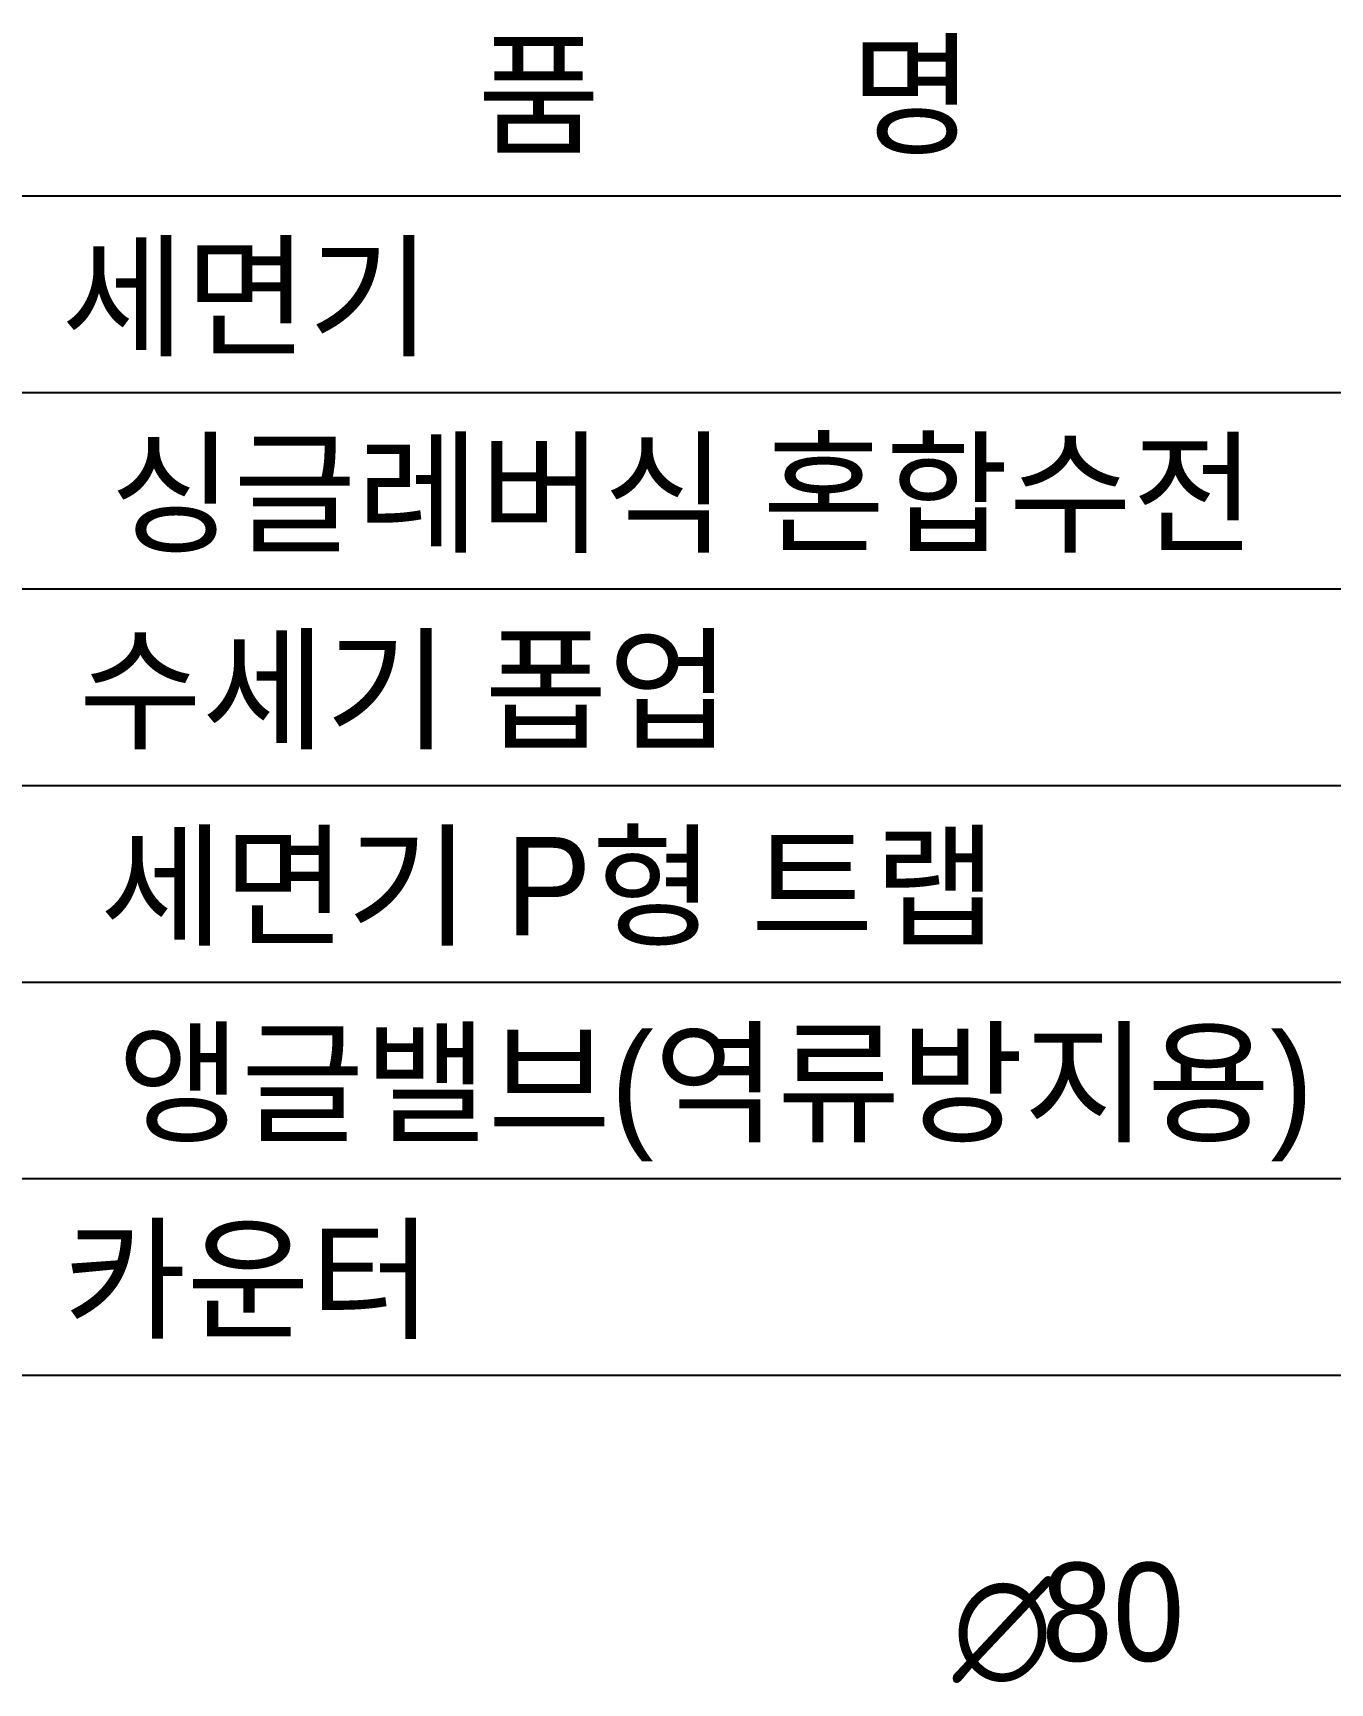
# Model space of a CAD drawing. Header units: millimetres. Extents: x 0 to 3800, y -67 to 2530.
# Drawn here: x 1168.6 to 1498.6, y 1871.7 to 2291.4 of the extents above; entities that cross this region are included whole.
import ezdxf
from ezdxf.enums import TextEntityAlignment as Align

# ---------------------------------------------------------------- set-up
doc = ezdxf.new("R2010")
doc.units = ezdxf.units.MM
for name, color, linetype in [('TEXT', 7, 'Continuous'), ('도각라인', 255, 'Continuous'), ('치수선', 7, 'Continuous')]:
    doc.layers.add(name, color=color, linetype=linetype)
doc.styles.add('____', font='')
doc.styles.add('타이틀', font='H2GTRM.TTF', dxfattribs={"height": 25})
doc.styles.get('____').set_extended_font_data('굴림')

msp = doc.modelspace()

# ---------------------------------------------------------------- linework, layer by layer
at = {"layer": '도각라인', "color": 7}
for p, q in [((975, 2250), (1770, 2250)), ((975, 2200), (1770, 2200)), ((975, 2150), (1770, 2150)), ((975, 2100), (1770, 2100)), ((975, 2050), (1770, 2050)), ((975, 2000), (1770, 2000)), ((975, 1950), (1770, 1950))]:
    msp.add_line(p, q, dxfattribs=at)

# ---------------------------------------------------------------- texts
at = {"layer": 'TEXT', "style": '타이틀'}
for s, p in [('품       명', (1344.82, 2275.73)), ('세면기', (1222.97, 2224.38)), ('싱글레버식 혼합수전', (1333.92, 2174.38)), ('수세기 폽업', (1263.26, 2124.38)), ('세면기 P형 트랩', (1299.82, 2074.38)), ('앵글밸브(역류방지용)', (1342.26, 2024.38)), ('카운터', (1223.36, 1974.38))]:
    msp.add_text(s, height=25, dxfattribs=at).set_placement(p, align=Align.MIDDLE_CENTER)
at = {"layer": '치수선', "style": '____'}
for s, p in [('80', (1425.17, 1877.27)), ('∅', (1402.64, 1873.32))]:
    msp.add_text(s, height=25, dxfattribs=at).set_placement(p)

doc.saveas('drawing.dxf')
